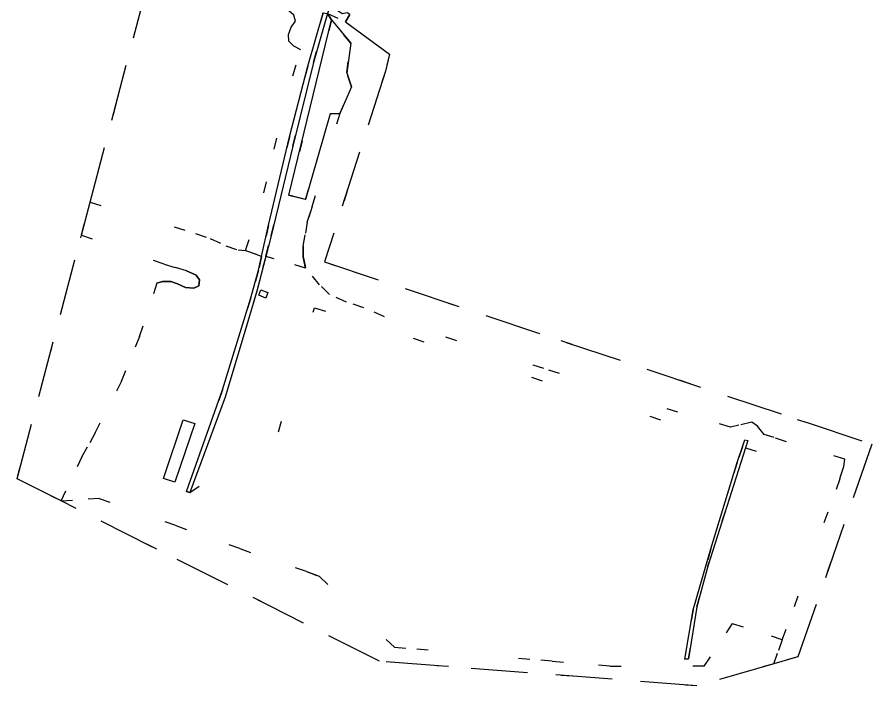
# Model space of a CAD drawing. Extents: x -14.1 to 15.6, y -19 to 8.9.
# Drawn here: x 8 to 15.55, y -18.99 to -13.08 of the extents above; entities that cross this region are included whole.
import ezdxf

# ---------------------------------------------------------------- set-up
doc = ezdxf.new("R2010")
doc.units = 0
doc.header["$MEASUREMENT"] = 0
doc.linetypes.add('DASHED', pattern=[0.75, 0.5, -0.25])
doc.linetypes.add('DOT', pattern=[1, 0, -1])
doc.layers.get('0').update_dxf_attribs({"linetype": 'CONTINUOUS'})

msp = doc.modelspace()

# ---------------------------------------------------------------- linework, layer by layer
at = {"color": 6, "linetype": 'DASHED'}
msp.add_lwpolyline([(10.9392, -13.0587), (10.9022, -13.1237), (11.2912, -13.4087), (11.2542, -13.5607), (10.7172, -15.2427), (15.5502, -16.8537), (14.8972, -18.7297), (14.6842, -18.7917), (14.0042, -18.9877), (11.2022, -18.7697), (8.3902, -17.3547), (8.0022, -17.1587), (8.5702, -15.0067), (8.6462, -14.7167), (9.1562, -12.7847)], dxfattribs=at)
at = {"color": 7, "linetype": 'DOT'}
for points in [[(8.6462, -14.7167), (9.3882, -14.9347), (9.5772, -14.9927), (9.7072, -15.0367), (9.8452, -15.1017), (9.9542, -15.1377), (10.0202, -15.1417), (10.1802, -14.6337), (10.2712, -14.2487), (10.4382, -13.5997), (10.5072, -13.3707), (10.4452, -13.3377), (10.4012, -13.2947), (10.3982, -13.2367), (10.4232, -13.1707), (10.4592, -13.1167), (10.4452, -13.0657), (10.4012, -13.0257), (10.3272, -12.9817), (9.1562, -12.7847)], [(10.3272, -12.9817), (10.7042, -13.0457), (10.5682, -13.5147), (10.4082, -14.1387), (10.2232, -14.9187), (10.1612, -15.1947), (10.0202, -15.1417), (10.1802, -14.6337), (10.2712, -14.2487), (10.4382, -13.5997), (10.5072, -13.3707), (10.4452, -13.3377), (10.4012, -13.2947), (10.3982, -13.2367), (10.4232, -13.1707), (10.4592, -13.1167), (10.4452, -13.0657), (10.4012, -13.0257)], [(10.7422, -13.0517), (10.9022, -13.1237), (10.9392, -13.0587), (10.9182, -13.0437), (10.8732, -13.0527), (10.7842, -12.9947), (10.7862, -12.9617), (10.7642, -12.9947)], [(10.8512, -13.9327), (10.6082, -14.7537), (10.5642, -14.8917), (10.5292, -15.1047), (10.5282, -15.1957), (10.5502, -15.2977), (10.2712, -15.2167), (10.1982, -15.1947), (10.2452, -15.0127), (10.4372, -14.2217), (10.6192, -13.4817), (10.7422, -13.0517), (10.7782, -13.1057), (10.4012, -14.6547), (10.5502, -14.6917), (10.7672, -13.9367)], [(10.7422, -13.0517), (10.9022, -13.1237), (11.2912, -13.4087), (11.2542, -13.5607), (10.7172, -15.2427), (15.5502, -16.8537), (14.8972, -18.7297), (14.6842, -18.7917), (14.7592, -18.5807), (15.2672, -17.1587), (15.2762, -17.1307), (15.3032, -17.0497), (15.3112, -16.9847), (14.7952, -16.8317), (14.6862, -16.7957), (14.5992, -16.7667), (14.5412, -16.6937), (14.4902, -16.6577), (14.3742, -16.6867), (14.3022, -16.7017), (13.8372, -16.5707), (12.6542, -16.1857), (11.8842, -15.9397), (11.2462, -15.7287), (11.0642, -15.6487), (10.9122, -15.5987), (10.7602, -15.5327), (10.6732, -15.4457), (10.5502, -15.2977), (10.5282, -15.1957), (10.5292, -15.1047), (10.5642, -14.8917), (10.6082, -14.7537), (10.8512, -13.9327), (10.9562, -13.6967), (10.9132, -13.5737), (10.9492, -13.3127), (10.7782, -13.1057)], [(8.6462, -14.7167), (9.3882, -14.9347), (9.5772, -14.9927), (9.7072, -15.0367), (9.8452, -15.1017), (9.9542, -15.1377), (10.0202, -15.1417), (10.1612, -15.1947), (10.1332, -15.3177), (10.0672, -15.5607), (9.8172, -16.3737), (9.4982, -17.2707), (9.5262, -17.2807), (10.3102, -16.7447), (10.6292, -15.6497), (11.5002, -15.9177), (14.4082, -16.8757), (14.3602, -17.0137), (14.1282, -17.7787), (13.9722, -18.3157), (13.8992, -18.7517), (13.9322, -18.7477), (14.0042, -18.2907), (14.1022, -17.9317), (14.2292, -17.5327), (14.4342, -16.8847), (15.2672, -17.1587), (14.7592, -18.5807), (14.3172, -18.4357), (14.0702, -18.8137), (13.2352, -18.8137), (12.7272, -18.7697), (11.3342, -18.6467), (10.6732, -18.0227), (10.5562, -17.9787), (9.9692, -17.7757), (9.4032, -17.5727), (8.7282, -17.3327), (8.3902, -17.3547), (8.5752, -16.9637), (8.6912, -16.7527), (8.9242, -16.2957), (9.0832, -15.9037), (9.2362, -15.4317), (9.2862, -15.4177), (9.3592, -15.4177), (9.4172, -15.4387), (9.4902, -15.4687), (9.5622, -15.4757), (9.6062, -15.4537), (9.6132, -15.4027), (9.5842, -15.3597), (9.4972, -15.3227), (9.3012, -15.2647), (8.5702, -15.0067)], [(8.6462, -14.7167), (9.3882, -14.9347), (9.5772, -14.9927), (9.7072, -15.0367), (9.8452, -15.1017), (9.9542, -15.1377), (10.0202, -15.1417), (10.1612, -15.1947), (10.1332, -15.3177), (10.0672, -15.5607), (9.8172, -16.3737), (9.4982, -17.2707), (9.5262, -17.2807), (10.3102, -16.7447), (10.6292, -15.6497), (11.5002, -15.9177), (14.4082, -16.8757), (14.3602, -17.0137), (14.1282, -17.7787), (13.9722, -18.3157), (13.8992, -18.7517), (13.9322, -18.7477), (14.0042, -18.2907), (14.1022, -17.9317), (14.2292, -17.5327), (14.4342, -16.8847), (15.2672, -17.1587), (14.7592, -18.5807), (14.3172, -18.4357), (14.0702, -18.8137), (13.2352, -18.8137), (12.7272, -18.7697), (11.3342, -18.6467), (10.6732, -18.0227), (10.5562, -17.9787), (9.9692, -17.7757), (9.4032, -17.5727), (8.7282, -17.3327), (8.3902, -17.3547), (8.5752, -16.9637), (8.6912, -16.7527), (8.9242, -16.2957), (9.0832, -15.9037), (9.2362, -15.4317), (9.2862, -15.4177), (9.3592, -15.4177), (9.4172, -15.4387), (9.4902, -15.4687), (9.5622, -15.4757), (9.6062, -15.4537), (9.6132, -15.4027), (9.5842, -15.3597), (9.4972, -15.3227), (9.3012, -15.2647), (8.5702, -15.0067)], [(8.5702, -15.0067), (9.3012, -15.2647), (9.4972, -15.3227), (9.5842, -15.3597), (9.6132, -15.4027), (9.6062, -15.4537), (9.5622, -15.4757), (9.4902, -15.4687), (9.4172, -15.4387), (9.3592, -15.4177), (9.2862, -15.4177), (9.2362, -15.4317), (9.0832, -15.9037), (8.9242, -16.2957), (8.6912, -16.7527), (8.5752, -16.9637), (8.3902, -17.3547), (8.0022, -17.1587)], [(10.1982, -15.1947), (10.1182, -15.5027), (10.0382, -15.7707), (9.8392, -16.4387), (9.5262, -17.2807), (10.3102, -16.7447), (10.6292, -15.6497), (11.5002, -15.9177), (14.4082, -16.8757), (14.4082, -16.8757), (14.4292, -16.8137), (14.4542, -16.8207), (14.4342, -16.8847), (14.4342, -16.8847), (15.2672, -17.1587), (15.2762, -17.1307), (15.3032, -17.0497), (15.3112, -16.9847), (14.7952, -16.8317), (14.6862, -16.7957), (14.5992, -16.7667), (14.5412, -16.6937), (14.4902, -16.6577), (14.3742, -16.6867), (14.3022, -16.7017), (13.8372, -16.5707), (12.6542, -16.1857), (11.8842, -15.9397), (11.2462, -15.7287), (11.0642, -15.6487), (10.9122, -15.5987), (10.7602, -15.5327), (10.6732, -15.4457), (10.5502, -15.2977), (10.2712, -15.2167)], [(10.1982, -15.1947), (10.1182, -15.5027), (10.0382, -15.7707), (9.8392, -16.4387), (9.5262, -17.2807), (10.3102, -16.7447), (10.6292, -15.6497), (11.5002, -15.9177), (14.4082, -16.8757), (14.4082, -16.8757), (14.4292, -16.8137), (14.4542, -16.8207), (14.4342, -16.8847), (14.4342, -16.8847), (15.2672, -17.1587), (15.2762, -17.1307), (15.3032, -17.0497), (15.3112, -16.9847), (14.7952, -16.8317), (14.6862, -16.7957), (14.5992, -16.7667), (14.5412, -16.6937), (14.4902, -16.6577), (14.3742, -16.6867), (14.3022, -16.7017), (13.8372, -16.5707), (12.6542, -16.1857), (11.8842, -15.9397), (11.2462, -15.7287), (11.0642, -15.6487), (10.9122, -15.5987), (10.7602, -15.5327), (10.6732, -15.4457), (10.5502, -15.2977), (10.2712, -15.2167)], [(8.7282, -17.3327), (9.4032, -17.5727), (9.9692, -17.7757), (10.5562, -17.9787), (10.6732, -18.0227), (11.3342, -18.6467), (12.7272, -18.7697), (13.2352, -18.8137), (14.0702, -18.8137), (14.3172, -18.4357), (14.7592, -18.5807), (14.6842, -18.7917), (14.0042, -18.9877), (11.2022, -18.7697), (8.3902, -17.3547)]]:
    msp.add_lwpolyline(points, close=True, dxfattribs=at)
at = {"color": 7, "linetype": 'Continuous'}
for points in [[(10.7042, -13.0457), (10.7422, -13.0517), (10.6192, -13.4817), (10.4372, -14.2217), (10.2452, -15.0127), (10.1982, -15.1947), (10.1182, -15.5027), (10.0382, -15.7707), (9.8392, -16.4387), (9.5262, -17.2807), (9.4982, -17.2707), (9.8172, -16.3737), (10.0672, -15.5607), (10.1332, -15.3177), (10.1612, -15.1947), (10.2232, -14.9187), (10.4082, -14.1387), (10.5682, -13.5147)], [(10.7782, -13.1057), (10.9492, -13.3127), (10.9132, -13.5737), (10.9562, -13.6967), (10.8512, -13.9327), (10.7672, -13.9367), (10.5502, -14.6917), (10.4012, -14.6547)], [(10.7782, -13.1057), (10.9492, -13.3127), (10.9132, -13.5737), (10.9562, -13.6967), (10.8512, -13.9327), (10.7672, -13.9367), (10.5502, -14.6917), (10.4012, -14.6547)], [(10.1552, -15.4897), (10.2162, -15.5137), (10.1982, -15.5627), (10.1362, -15.5387)], [(10.1552, -15.4897), (10.2162, -15.5137), (10.1982, -15.5627), (10.1362, -15.5387)], [(9.4692, -16.6377), (9.5702, -16.6707), (9.3962, -17.1897), (9.2942, -17.1567)], [(9.4692, -16.6377), (9.5702, -16.6707), (9.3962, -17.1897), (9.2942, -17.1567)], [(14.4292, -16.8137), (14.4542, -16.8207), (14.4342, -16.8847), (14.2292, -17.5327), (14.1022, -17.9317), (14.0042, -18.2907), (13.9322, -18.7477), (13.8992, -18.7517), (13.9722, -18.3157), (14.1282, -17.7787), (14.3602, -17.0137), (14.4082, -16.8757)]]:
    msp.add_lwpolyline(points, close=True, dxfattribs=at)

doc.saveas('drawing.dxf')
